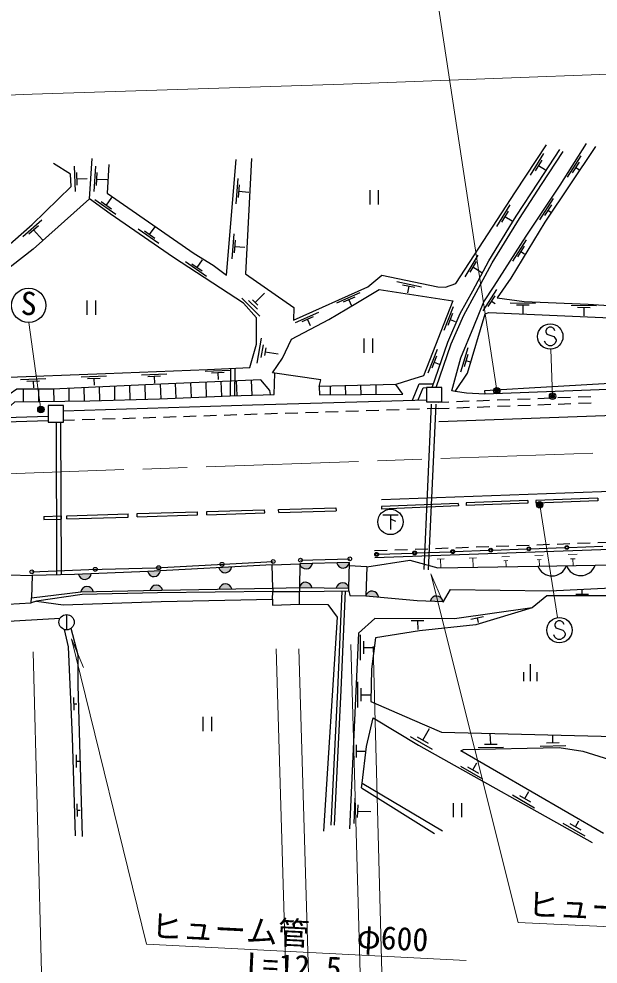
# Model space of a CAD drawing. Units: millimetres at full size, sheet at 1:1000; details may follow other scales. Extents: x 40000 to 680000, y 20000 to 380000.
# Drawn here: x 481109 to 526772, y 238884 to 313330 of the extents above; entities that cross this region are included whole.
import ezdxf
from ezdxf.enums import TextEntityAlignment as Align

# ---------------------------------------------------------------- set-up
doc = ezdxf.new("R2010")
doc.units = ezdxf.units.MM
doc.header["$LTSCALE"] = 1000
doc.header["$PDMODE"] = 32
doc.header["$PDSIZE"] = 500
doc.linetypes.add('CHAIN', pattern=[18.5, 12, -1.5, 3.5, -1.5])
for name, color, linetype, lineweight in [('M-BGD', 7, 'Continuous', 25), ('M-BGD-EXST', 7, 'Continuous', 25), ('M-BMK', 2, 'CHAIN', 13), ('M-STR-HTXT', 7, 'Continuous', 13), ('M-STR-STRC', 7, 'Continuous', 25)]:
    doc.layers.add(name, color=color, linetype=linetype, lineweight=lineweight)
doc.styles.add('ＭＳ ゴシック', font='')
doc.styles.get('ＭＳ ゴシック').set_extended_font_data('MS Gothic')

msp = doc.modelspace()

# ---------------------------------------------------------------- hatches: boundary and pattern name
at = {"layer": 'M-BGD'}
for points in [[(504245, 270424), (503255, 270400, 0.82183)], [(507162, 270505), (506172, 270472, 0.82183)], [(486805, 269604), (485815, 269566, 0.82183)], [(492260, 269832), (491271, 269786, 0.82183)], [(497871, 270142), (496882, 270096, 0.82183)], [(496903, 268421), (497894, 268437, 0.82183)], [(503220, 268552), (504211, 268546, 0.82183)], [(506125, 268520), (507116, 268506, 0.82183)], [(485985, 268202), (486975, 268228, 0.82183)], [(491444, 268316), (492434, 268333, 0.82183)], [(508469, 267897), (509456, 267810, 0.82183)], [(513545, 267485), (514535, 267452, 0.82183)]]:
    msp.add_hatch(color=256, dxfattribs=at).paths.add_polyline_path(points)
at = {"layer": 'M-BGD-EXST'}
msp.add_hatch(color=256, dxfattribs=at).paths.add_polyline_path([(482622, 282442, 1), (483061, 282681, 1)])

# ---------------------------------------------------------------- linework, layer by layer
at = {"layer": 'M-BGD'}
for p, q in [((486669, 299162), (486874, 302326)), ((522458, 302719), (521412, 301014)), ((525415, 302540), (524336, 300856)), ((485473, 301735), (485534, 299736)), ((487145, 301728), (487016, 299732)), ((522324, 302215), (521802, 301362)), ((522063, 301788), (522620, 301430)), ((525272, 302038), (524732, 301196)), ((525002, 301617), (525294, 301433)), ((485638, 301240), (485669, 300241)), ((485653, 300740), (486487, 300769)), ((487262, 301219), (487198, 300221)), ((498377, 300764), (498215, 298770)), ((487230, 300720), (488063, 300669)), ((498486, 300253), (498405, 299257)), ((498446, 299755), (499224, 299678)), ((508763, 299834), (508763, 298716)), ((509429, 299834), (509429, 298716)), ((487098, 299103), (488739, 297958)), ((487594, 298940), (488414, 298368)), ((488004, 298654), (488438, 299257)), ((519813, 298688), (518767, 296983)), ((523229, 299186), (522150, 297502)), ((523086, 298684), (522546, 297842)), ((519679, 298183), (519156, 297331)), ((522816, 298263), (523108, 298078)), ((482926, 297483), (481421, 296166)), ((482648, 297041), (481896, 296382)), ((519418, 297757), (519988, 297413)), ((482272, 296712), (482964, 295922)), ((490511, 296806), (492151, 295661)), ((491007, 296642), (491827, 296070)), ((491417, 296356), (491851, 296960)), ((498060, 296414), (497898, 294421)), ((498169, 295904), (498088, 294907)), ((521092, 295925), (520013, 294240)), ((498129, 295406), (498932, 295343)), ((520948, 295423), (520409, 294581)), ((520679, 295002), (520971, 294817)), ((494253, 294211), (495894, 293066)), ((495159, 293762), (495593, 294365)), ((517302, 294728), (516256, 293023)), ((517168, 294223), (516646, 293371)), ((494749, 294048), (495569, 293476)), ((516907, 293797), (517609, 293363)), ((512855, 292212), (510896, 292618)), ((512335, 292167), (511355, 292370)), ((511845, 292268), (511738, 291754)), ((518772, 292026), (517693, 290342)), ((486471, 291140), (486471, 290022)), ((487137, 291140), (487137, 290022)), ((498674, 291331), (500098, 289927)), ((499206, 291158), (499918, 290456)), ((499524, 291195), (499951, 290774)), ((499737, 290985), (500475, 291732)), ((507977, 291757), (506150, 290944)), ((507581, 291417), (506668, 291011)), ((507125, 291214), (507338, 290734)), ((518628, 291524), (518089, 290682)), ((518358, 291103), (518651, 290919)), ((515334, 290642), (514606, 288780)), ((521836, 290919), (519836, 290936)), ((521334, 290774), (520334, 290782)), ((520834, 290778), (520833, 290134)), ((526649, 290727), (524649, 290744)), ((526148, 290581), (525148, 290590)), ((525648, 290586), (525647, 289942)), ((504716, 290210), (502889, 289397)), ((504320, 289869), (503407, 289463)), ((503863, 289666), (504077, 289186)), ((515292, 290122), (514928, 289191)), ((515110, 289656), (515509, 289504)), ((500197, 288187), (499864, 286215)), ((508310, 288152), (508310, 287034)), ((508976, 288152), (508976, 287034)), ((500360, 287653), (500193, 286667)), ((500573, 287414), (500473, 286822)), ((516497, 287414), (515910, 285502)), ((500523, 287118), (501559, 286943)), ((514076, 287283), (513348, 285420)), ((514034, 286763), (513669, 285831)), ((516494, 286892), (516201, 285936)), ((513851, 286297), (514251, 286145)), ((516347, 286414), (516678, 286315)), ((488010, 285186), (486012, 285103)), ((492775, 285352), (490776, 285269)), ((492281, 285181), (491282, 285140)), ((491782, 285161), (491803, 284636)), ((497785, 285639), (495786, 285556)), ((497291, 285468), (496292, 285427)), ((496792, 285448), (496813, 284923)), ((497793, 285800), (497767, 283652)), ((498143, 285796), (498118, 283661)), ((483237, 284978), (481239, 284896)), ((482744, 284808), (481745, 284767)), ((482244, 284787), (482266, 284263)), ((487517, 285015), (486518, 284974)), ((487017, 284995), (487039, 284470)), ((488640, 284395), (488654, 283302)), ((489840, 284452), (489853, 283339)), ((491039, 284508), (491053, 283376)), ((492239, 284560), (492288, 283415)), ((493438, 284612), (493487, 283467)), ((494637, 284664), (494686, 283519)), ((495835, 284716), (495885, 283571)), ((497034, 284768), (497084, 283622)), ((498233, 284820), (498283, 283665)), ((499432, 284872), (499483, 283697)), ((505683, 283732), (505665, 284402)), ((506884, 283738), (506864, 284435)), ((508084, 283744), (508064, 284468)), ((509284, 283751), (509263, 284502)), ((481443, 284166), (481455, 283179)), ((482643, 284166), (482654, 283193)), ((483843, 284169), (483854, 283207)), ((485042, 284226), (485054, 283222)), ((486242, 284282), (486254, 283236)), ((487441, 284339), (487454, 283265)), ((517819, 284040), (517834, 283783)), ((513618, 282985), (513035, 269954)), ((513968, 282985), (513384, 269937)), ((514155, 283148), (515012, 283179)), ((515612, 283202), (516611, 283239)), ((517211, 283261), (518210, 283298)), ((518810, 283320), (519809, 283357)), ((520409, 283379), (521408, 283416)), ((520433, 282880), (521433, 282917)), ((522008, 283439), (523007, 283476)), ((522032, 282939), (523032, 282976)), ((523606, 283498), (524606, 283535)), ((523631, 282998), (524631, 283035)), ((525205, 283557), (526205, 283594)), ((525230, 283058), (526229, 283095)), ((499894, 282186), (498895, 282154)), ((501494, 282238), (500494, 282205)), ((503093, 282289), (502093, 282257)), ((504692, 282341), (503692, 282309)), ((506291, 282393), (505292, 282361)), ((507890, 282445), (506891, 282412)), ((509489, 282496), (508490, 282464)), ((511089, 282548), (510089, 282516)), ((512688, 282600), (511688, 282568)), ((514173, 282648), (513287, 282619)), ((514173, 282648), (515037, 282680)), ((515637, 282702), (516636, 282739)), ((517236, 282761), (518235, 282798)), ((518835, 282821), (519834, 282858)), ((484039, 281569), (484082, 269529)), ((484389, 281569), (484432, 269537)), ((485502, 281720), (484616, 281692)), ((487101, 281772), (486102, 281740)), ((488700, 281824), (487701, 281791)), ((490299, 281875), (489300, 281843)), ((491899, 281927), (490899, 281895)), ((493498, 281979), (492498, 281947)), ((495097, 282031), (494097, 281998)), ((496696, 282082), (495697, 282050)), ((498295, 282134), (497296, 282102)), ((526746, 275580), (521852, 275399)), ((526746, 275580), (526753, 275380)), ((501588, 274697), (506107, 274830)), ((506107, 274830), (506115, 274581)), ((515745, 275168), (509692, 274927)), ((509692, 274927), (509700, 274727)), ((515753, 274968), (509700, 274727)), ((515745, 275168), (515753, 274968)), ((521236, 275393), (516373, 275208)), ((516373, 275208), (516381, 275008)), ((521243, 275193), (516381, 275008)), ((521236, 275393), (521243, 275193)), ((521852, 275399), (521859, 275199)), ((526753, 275380), (521859, 275199)), ((483068, 274148), (484459, 274189)), ((483068, 274148), (483076, 273898)), ((484467, 273939), (484459, 274189)), ((484881, 274202), (489719, 274345)), ((484888, 273952), (484881, 274202)), ((484888, 273952), (489726, 274095)), ((489726, 274095), (489719, 274345)), ((490439, 274366), (495190, 274507)), ((490446, 274116), (490439, 274366)), ((490446, 274116), (495197, 274257)), ((495197, 274257), (495190, 274507)), ((495913, 274529), (500478, 274664)), ((495921, 274279), (495913, 274529)), ((495921, 274279), (500485, 274414)), ((500485, 274414), (500478, 274664)), ((501595, 274447), (501588, 274697)), ((501595, 274447), (506115, 274581)), ((483076, 273898), (484467, 273939)), ((509171, 270901), (573930, 273238)), ((517146, 271739), (518145, 271775)), ((518745, 271797), (519744, 271833)), ((520344, 271855), (521343, 271891)), ((521943, 271912), (522942, 271948)), ((523542, 271970), (524541, 272006)), ((525141, 272028), (526140, 272064)), ((526740, 272085), (527739, 272122)), ((509151, 271451), (510151, 271487)), ((510750, 271508), (511750, 271544)), ((512349, 271566), (513349, 271602)), ((513948, 271624), (514948, 271660)), ((515547, 271681), (516546, 271718)), ((526529, 270298), (547226, 271017)), ((501084, 270323), (503255, 270400)), ((503306, 270693), (507193, 270800)), ((508541, 270173), (507156, 270245)), ((522013, 270237), (526529, 270298)), ((480292, 269547), (482150, 269489)), ((514143, 270094), (522013, 270237)), ((501132, 268502), (503220, 268552)), ((501136, 268236), (503243, 268239)), ((525023, 268023), (526023, 268023)), ((525523, 268023), (525517, 268343)), ((484871, 266410), (484871, 265210)), ((513040, 265927), (512040, 265930)), ((512540, 265928), (512562, 265228)), ((517729, 266231), (516750, 266028)), ((517240, 266129), (517323, 265789)), ((508019, 264824), (508019, 262824)), ((508269, 264324), (508269, 263324)), ((508269, 263824), (509084, 263824)), ((521441, 261171), (521441, 262500)), ((520908, 261171), (520908, 261868)), ((521975, 261171), (521975, 261868)), ((507808, 261104), (507808, 259104)), ((508058, 260604), (508058, 259604)), ((485422, 259890), (485428, 258890)), ((508058, 260104), (508873, 260104)), ((485425, 259390), (485688, 259391)), ((495623, 258358), (495623, 257240)), ((496290, 258358), (496290, 257240)), ((512946, 256523), (513472, 257432)), ((518302, 256207), (518274, 257052)), ((523208, 256326), (523195, 256931)), ((507700, 256163), (507700, 255163)), ((511955, 256808), (513686, 255806)), ((512513, 256774), (513379, 256273)), ((517802, 256196), (518802, 256218)), ((522214, 256054), (524214, 256098)), ((522708, 256314), (523708, 256337)), ((485630, 255375), (485635, 254375)), ((507700, 255663), (508406, 255666)), ((517308, 255935), (519307, 255979)), ((485633, 254875), (485895, 254876)), ((516905, 254183), (517199, 254730)), ((515915, 254467), (517646, 253465)), ((516473, 254433), (517338, 253932)), ((508182, 253144), (514502, 249387)), ((508129, 252765), (513861, 249160)), ((521007, 251919), (521307, 252480)), ((507593, 251951), (507501, 249953)), ((520016, 252204), (521748, 251202)), ((520574, 252170), (521440, 251669)), ((485687, 251512), (485693, 250512)), ((485690, 251012), (485953, 251013)), ((507820, 251440), (507774, 250441)), ((507797, 250940), (508846, 250892)), ((515337, 251562), (515337, 250444)), ((516003, 251562), (516003, 250444)), ((524984, 249700), (525247, 250155)), ((523993, 249985), (525725, 248983)), ((524551, 249951), (525417, 249450))]:
    msp.add_line(p, q, dxfattribs=at)
for points in [[(499455, 302328), (498963, 293245), (502791, 290595), (502770, 289612), (508630, 292219), (509720, 293138), (514147, 292219), (514746, 292198), (515559, 292497), (520264, 299700), (522709, 303402)], [(513682, 284285), (514913, 287856), (515909, 290117), (516903, 291920), (518159, 294262), (520308, 297782), (522065, 300465), (523760, 303045)], [(515505, 283982), (515248, 284024), (515943, 286624), (516968, 289110), (517775, 291047), (518582, 292290), (521103, 296226), (523775, 300240), (525843, 303523)], [(526557, 303289), (522580, 297318), (519904, 292899), (518817, 291348), (520932, 291077), (525994, 290864), (531755, 290495), (536972, 290457), (539921, 290360), (541737, 290729), (543166, 291898)], [(488204, 301874), (488066, 299594), (494926, 294863), (496430, 293930), (497484, 293136), (498227, 302254)], [(513999, 284285), (515193, 287746), (516178, 289984), (517166, 291776), (518420, 294112), (520562, 297622), (522316, 300300), (524010, 302880)], [(464275, 283614), (464936, 284651), (465802, 285304), (467563, 286472), (471768, 288960), (474321, 290773), (477767, 293291), (482158, 297137), (485225, 300141), (485181, 301103), (483830, 301952)], [(371195, 294880), (388413, 291605), (413137, 286974), (425713, 284776), (438082, 283334), (448315, 282283), (460555, 281459), (467431, 281431), (472451, 281706), (483416, 282051)], [(371121, 294537), (388349, 291261), (413074, 286629), (425662, 284430), (438044, 282986), (448285, 281935), (460543, 281109), (467440, 281081), (472467, 281356), (483416, 281701)], [(515505, 283982), (516478, 285432), (517878, 290091), (518168, 290210), (530151, 289684), (537016, 289347), (538087, 289301), (539282, 289331), (540857, 289435), (542185, 289553)], [(465104, 283655), (464275, 283614), (462286, 283747), (457006, 284166), (449111, 285049), (448858, 284348), (448363, 283386), (454493, 282791), (460015, 282395), (464531, 282140), (468235, 282251), (474139, 282463), (479115, 282520), (480134, 282562), (480785, 283171), (486703, 283242), (492203, 283411), (497767, 283652), (501237, 283742), (501278, 285416)], [(538625, 285240), (521342, 284253), (517819, 284040)], [(500937, 283734), (500904, 284071), (500170, 284904), (491084, 284510), (483773, 284166), (480944, 284166), (479746, 283328), (473573, 283237), (468139, 283177), (464705, 283088), (461321, 283312), (457018, 283432), (448858, 284348)], [(504787, 284378), (504804, 283727), (511364, 283761), (510826, 284545)], [(512136, 283301), (512663, 284579), (513789, 284596)], [(538614, 284564), (521317, 283901), (517834, 283783)], [(512577, 283314), (512972, 284283), (513244, 284285)], [(517834, 283783), (516396, 283859), (515505, 283982)], [(484616, 282453), (499529, 282927), (513244, 283334)], [(482135, 269774), (486621, 269970), (491870, 270088), (501155, 270597)], [(508541, 270173), (508469, 267897), (512501, 267516), (514588, 267454), (515138, 268388), (522972, 268278), (531043, 268669), (531125, 268421), (538808, 268923), (547020, 269364), (555659, 269858), (563785, 270246), (571465, 270668), (573945, 270772)], [(508541, 270173), (511927, 270699), (514143, 270094)], [(501132, 268502), (501136, 268236), (492032, 268132), (486108, 267994), (482507, 267463), (482074, 267326), (482094, 267741)], [(482507, 267463), (484593, 267168), (492327, 267444), (501103, 267621), (501136, 268236)], [(501103, 267616), (501095, 267157), (503218, 267228), (503243, 268239)], [(503220, 268552), (503243, 268239), (507127, 268273), (507116, 268506)], [(505739, 249827), (506260, 260467), (506606, 268269)], [(505989, 249814), (506510, 260456), (506856, 268271)], [(507127, 268273), (507192, 267916), (508469, 267897)], [(480236, 267435), (480229, 267244), (482074, 267326)], [(503218, 267228), (505466, 267198), (506206, 266218), (505110, 249359)], [(521577, 266956), (515446, 266073), (509166, 266092), (507880, 264941), (507168, 249530)], [(466173, 248401), (463322, 263970), (462774, 264422), (462387, 264900), (463920, 264949), (484369, 266139)], [(484688, 265238), (485004, 263867), (485313, 256750), (485557, 248994)], [(486121, 248937), (485770, 260848), (485773, 263227), (485229, 265329)], [(508129, 252765), (508182, 253144), (508520, 256032), (509035, 258285), (512611, 256116), (526303, 248468)], [(527186, 249180), (515958, 255682), (516151, 255784), (523709, 255951), (525570, 255643), (527250, 255117), (529073, 254476), (530837, 253683), (535687, 251221), (543326, 247497)]]:
    msp.add_lwpolyline(points, dxfattribs=at)
for points in [[(486669, 299162), (482241, 295204), (478235, 292095), (472070, 288032), (468800, 286143), (466641, 284958), (465104, 283655), (470181, 283947), (479263, 284472), (479574, 285074), (487938, 285405), (495978, 285715), (499303, 285871), (499848, 287717), (499829, 289777), (498817, 290944), (493294, 294539), (488313, 297967)], [(501091, 285442), (501882, 286597), (502612, 288102), (505533, 289652), (507677, 290914), (509503, 292009), (515313, 291127), (513001, 285214), (511891, 284864), (510826, 284545), (504787, 284378), (504909, 284910)], [(513244, 283158), (514444, 283158), (514444, 284285), (513244, 284285)], [(483416, 281569), (484616, 281569), (484616, 282869), (483416, 282869)], [(482150, 269489), (482094, 267741), (485985, 268202), (490939, 268300), (501132, 268502), (501084, 270323), (491270, 269794), (485504, 269559)], [(503255, 270400), (503220, 268552), (507116, 268506), (507162, 270505)], [(509230, 264578), (508904, 262105), (508863, 259578), (512121, 258143), (514416, 257146), (530161, 256761), (530898, 258508), (530372, 267878), (522729, 267897), (521577, 266956), (517141, 265613), (512700, 265133)]]:
    msp.add_lwpolyline(points, close=True, dxfattribs=at)
for centre, radius in [((492129, 270102), 150), ((497122, 270376), 150), ((501155, 270597), 150), ((503306, 270693), 150), ((507193, 270800), 150), ((482135, 269774), 150), ((487131, 269979), 150), ((484871, 265810), 600)]:
    msp.add_circle(centre, radius, dxfattribs=at)
for centre, radius, start, end in [((503748, 270510), 505, 192.5446, 350.20279), ((506664, 270586), 505, 193.03852, 350.69671), ((523137, 270649), 1197, 200.1415, 341.4151), ((525395, 270680), 1197, 200.1415, 341.4151), ((486306, 269683), 505, 193.344, 351.00219), ((491761, 269906), 505, 193.83792, 351.49611), ((497372, 270217), 505, 193.83792, 351.49611), ((497400, 268331), 505, 12.14334, 169.80153), ((503715, 268452), 505, 10.82154, 168.47973), ((506619, 268415), 505, 10.32761, 167.9858), ((486482, 268117), 505, 12.63726, 170.29545), ((491941, 268226), 505, 12.14334, 169.80153), ((508954, 267756), 505, 6.10367, 163.76186), ((514037, 267371), 505, 9.29785, 166.95604)]:
    msp.add_arc(centre, radius, start, end, dxfattribs=at)
at = {"layer": 'M-BGD-EXST'}
for p, q in [((509801, 274260), (511001, 274260)), ((510401, 274260), (510401, 273110)), ((510401, 273960), (510801, 273760))]:
    msp.add_line(p, q, dxfattribs=at)
for centre, radius in [((481879, 290763), 1350), ((482842, 282562), 250), ((510401, 273710), 1000)]:
    msp.add_circle(centre, radius, dxfattribs=at)
at = {"layer": 'M-BMK'}
msp.add_lwpolyline([(375885, 289578), (418027, 282005), (428106, 280264), (436865, 279275), (446899, 278201), (455419, 277711), (463599, 277296), (470008, 277259), (474746, 277424), (477397, 277409), (538442, 279534), (573884, 280813)], dxfattribs=at)
at = {"layer": 'M-STR-HTXT'}
for p, q in [((518784, 284053), (513547, 318478)), ((482842, 282562), (481902, 289413)), ((523180, 283615), (523039, 287313)), ((522170, 275062), (523568, 266172)), ((519171, 270962), (519797, 270984)), ((521776, 271056), (522440, 271080)), ((524414, 271151), (525125, 271177)), ((514071, 270778), (514623, 270798)), ((514347, 270788), (514372, 270098)), ((516603, 270869), (517191, 270890)), ((516897, 270880), (516924, 270145)), ((519339, 270655), (519652, 270666)), ((519495, 270660), (519512, 270192)), ((521954, 270730), (522286, 270742)), ((522120, 270736), (522138, 270239)), ((524605, 270802), (524961, 270815)), ((524783, 270808), (524802, 270275)), ((513586, 269611), (514549, 267353)), ((485251, 264511), (486204, 262248)), ((501395, 263714), (502337, 232009)), ((503189, 263714), (504100, 232610)), ((507281, 264064), (508172, 232433)), ((509031, 263934), (509868, 233182)), ((482239, 263468), (483075, 231676))]:
    msp.add_line(p, q, dxfattribs=at)
for points in [[(287326, 336170), (388737, 317605), (437175, 308932), (446578, 307835), (458680, 306769), (468400, 306857), (482159, 307395), (506696, 308183), (573599, 310716)], [(546371, 240955), (520473, 242166), (513586, 269611)], [(516376, 239172), (491181, 240451), (485251, 264511)]]:
    msp.add_lwpolyline(points, dxfattribs=at)
at = {"layer": 'M-STR-STRC'}
for p, q in [((522727, 288950), (522637, 288769)), ((522909, 289041), (522727, 288950)), ((523091, 289041), (522909, 289041)), ((523273, 288950), (523091, 289041)), ((523364, 288769), (523273, 288950)), ((522637, 288769), (522637, 288678)), ((522637, 288678), (522727, 288496)), ((522727, 288496), (523273, 288314)), ((523273, 288314), (523364, 288223)), ((523364, 288223), (523455, 288041)), ((522637, 287769), (522546, 287950)), ((522727, 287678), (522637, 287769)), ((522909, 287587), (522727, 287678)), ((523091, 287587), (522909, 287587)), ((523273, 287678), (523091, 287587)), ((523364, 287769), (523273, 287678)), ((523455, 287950), (523364, 287769)), ((523455, 288041), (523455, 287950)), ((538299, 276494), (509694, 275439)), ((524452, 271703), (527150, 271800)), ((509462, 271162), (512160, 271259)), ((512460, 271270), (515158, 271367)), ((515458, 271378), (518156, 271475)), ((518456, 271486), (521154, 271584)), ((521454, 271594), (524152, 271692)), ((523451, 265820), (523360, 265638)), ((523632, 265911), (523451, 265820)), ((523814, 265911), (523632, 265911)), ((523996, 265820), (523814, 265911)), ((524087, 265638), (523996, 265820)), ((523360, 265638), (523360, 265547)), ((523360, 265547), (523451, 265365)), ((523451, 265365), (523996, 265183)), ((523996, 265183), (524087, 265092)), ((524087, 265092), (524178, 264911)), ((523360, 264638), (523269, 264820)), ((523451, 264547), (523360, 264638)), ((523632, 264456), (523451, 264547)), ((523814, 264456), (523632, 264456)), ((523996, 264547), (523814, 264456)), ((524087, 264638), (523996, 264547)), ((524178, 264820), (524087, 264638)), ((524178, 264911), (524178, 264820))]:
    msp.add_line(p, q, dxfattribs=at)
msp.add_lwpolyline([(514203, 281624), (531669, 282263), (540548, 282749), (573852, 285950)], dxfattribs=at)
for centre, radius in [((523000, 288314), 1000), ((518784, 284053), 150), ((518784, 284053), 120), ((518784, 284053), 90), ((518784, 284053), 60), ((518784, 284053), 30), ((518784, 284053), 20), ((523180, 283615), 150), ((523180, 283615), 120), ((523180, 283615), 90), ((523180, 283615), 60), ((523180, 283615), 30), ((523180, 283615), 20), ((522170, 275062), 150), ((522170, 275062), 120), ((522170, 275062), 90), ((522170, 275062), 60), ((522170, 275062), 30), ((522170, 275062), 20), ((521304, 271589), 150), ((524302, 271697), 150), ((524302, 271697), 120), ((524302, 271697), 100), ((509312, 271156), 150), ((509312, 271156), 120), ((509312, 271156), 100), ((512310, 271264), 150), ((512310, 271264), 120), ((512310, 271264), 100), ((515308, 271373), 150), ((515308, 271373), 120), ((515308, 271373), 100), ((518306, 271481), 150), ((518306, 271481), 120), ((518306, 271481), 100), ((521304, 271589), 120), ((521304, 271589), 100), ((523723, 265183), 1000)]:
    msp.add_circle(centre, radius, dxfattribs=at)
for p in [(518784, 284053), (523180, 283615), (522170, 275062)]:
    msp.add_point(p, dxfattribs=at)

# ---------------------------------------------------------------- texts
at = {"layer": 'M-BGD-EXST', "style": 'ＭＳ ゴシック'}
msp.add_text('S', height=1833, rotation=358.508, dxfattribs=at).set_placement((481224, 289471), align=Align.BOTTOM_LEFT)
at = {"layer": 'M-STR-HTXT', "style": 'ＭＳ ゴシック'}
for s, rotation, p in [('ヒューム管   φ600', 357.322, (521146, 242135)), ('ヒューム管   φ600', 357.094, (491457, 240437)), ('L=12.5', 357.322, (499009, 237432))]:
    msp.add_text(s, height=1833, rotation=rotation, dxfattribs=at).set_placement(p, align=Align.BOTTOM_LEFT)

doc.saveas('drawing.dxf')
